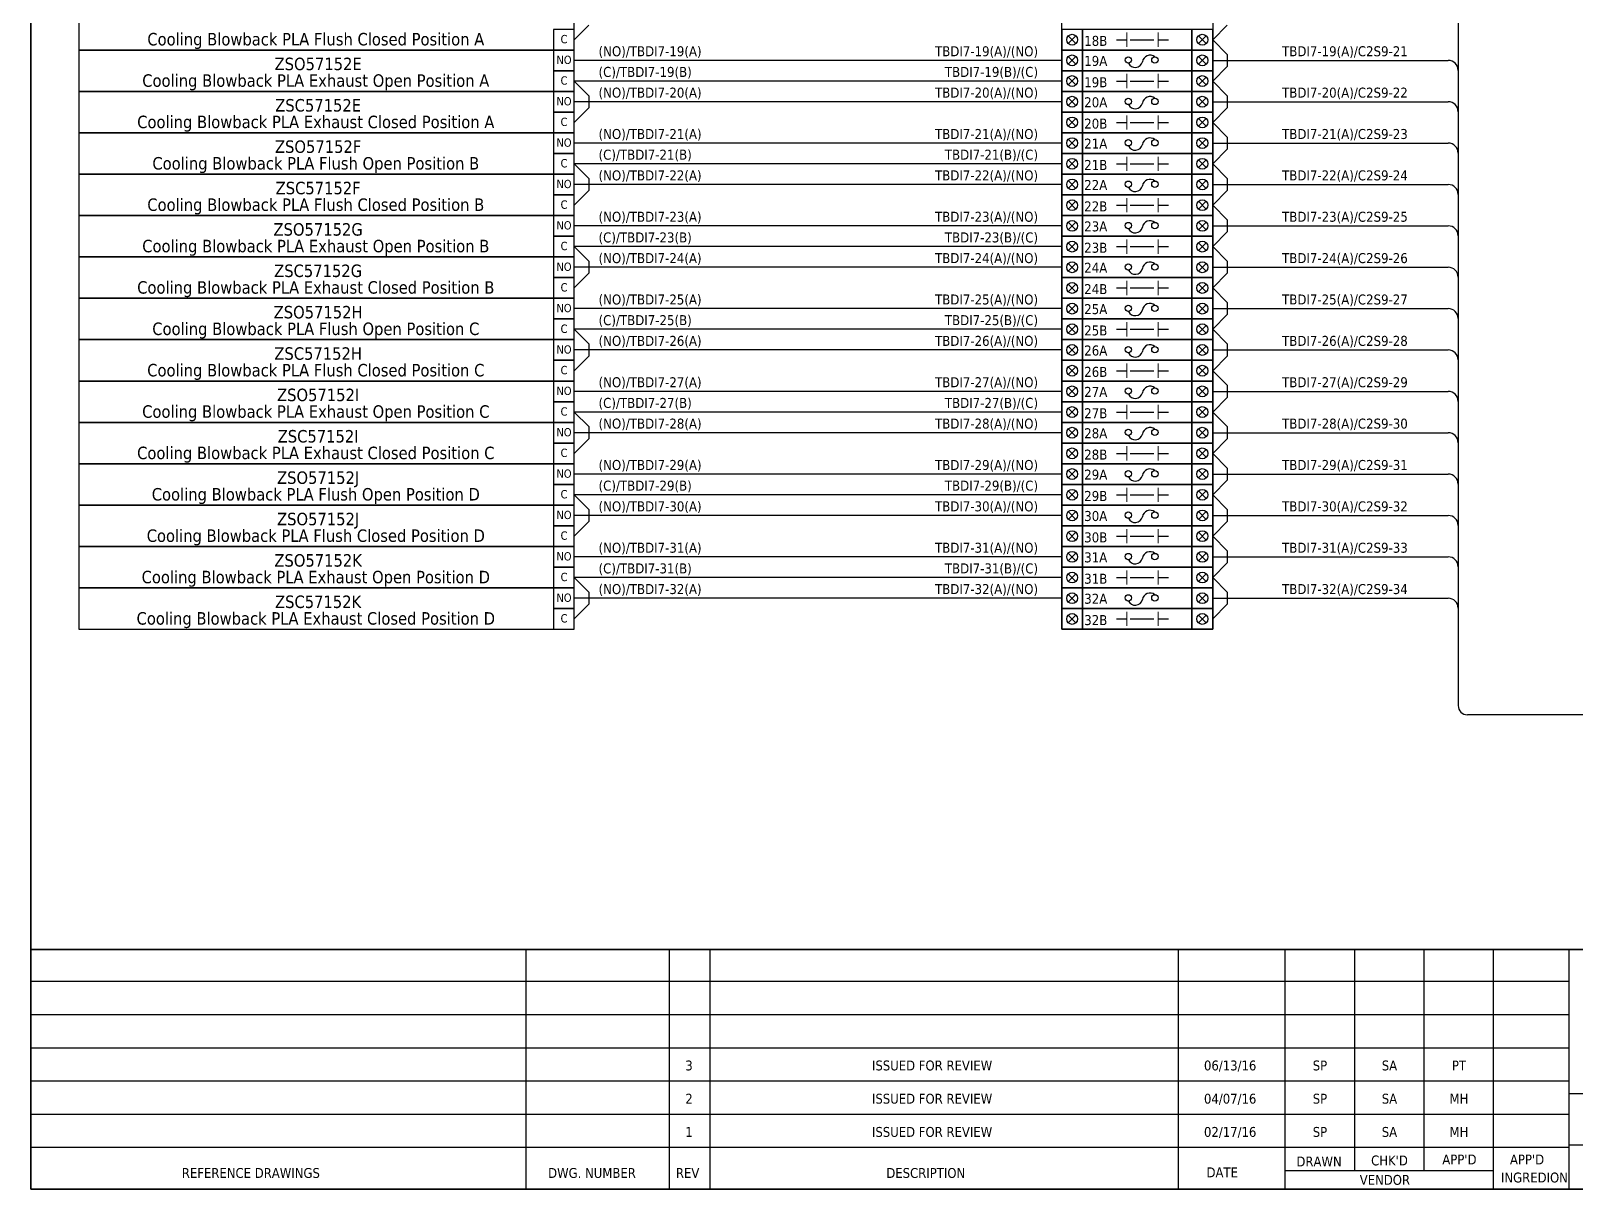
# Model space of a CAD drawing. Header units: millimetres. Extents: x 0 to 1792788, y -13 to 262234.
# Drawn here: x 1355985 to 1403121, y 92247 to 127604 of the extents above; entities that cross this region are included whole.
import ezdxf
from ezdxf.enums import TextEntityAlignment as Align

# ---------------------------------------------------------------- set-up
doc = ezdxf.new("R2010")
doc.units = ezdxf.units.MM
for name, color, linetype, lineweight in [('GT_1', 9, 'Continuous', 25), ('HELPPOINT', 7, 'Continuous', 25), ('MEMBER', 7, 'Continuous', 25), ('power', 7, 'Continuous', 25)]:
    doc.layers.add(name, color=color, linetype=linetype, lineweight=lineweight)
doc.styles.add('Tahoma', font='')
doc.styles.get('Tahoma').set_extended_font_data('Tahoma')

# ---------------------------------------------------------------- blocks, each defined once
blk = doc.blocks.new('TPA')
at = {"layer": 'GT_1', "color": 4, "ltscale": 25.4}
for p, q in [((14309938, 12749437), (14309938, 12757755)), ((14314900, 12749437), (14314900, 12757755)), ((14316319, 12749437), (14316319, 12757755)), ((14332560, 12749437), (14332560, 12757755)), ((14336263, 12749437), (14336263, 12757755)), ((14338674, 12750067), (14338674, 12757755)), ((14341086, 12750068), (14341086, 12757756)), ((14343490, 12749437), (14343490, 12757755)), ((14346116, 12749437), (14346116, 12757755)), ((14346116, 12756634), (14292753, 12756634)), ((14346116, 12755485), (14292753, 12755485)), ((14346116, 12754332), (14292753, 12754332)), ((14346116, 12753180), (14292753, 12753180)), ((14368833, 12752737), (14346116, 12752737)), ((14346116, 12752028), (14292753, 12752028)), ((14346114, 12750875), (14292753, 12750875)), ((14368833, 12750964), (14346116, 12750964)), ((14343490, 12750067), (14336263, 12750067))]:
    blk.add_line(p, q, dxfattribs=at)
at = {"layer": 'HELPPOINT', "color": 4, "lineweight": 35, "ltscale": 25.4}
for p, q in [((14292753, 12749437), (14292753, 12827491)), ((14292753, 12749437), (14292753, 12827491)), ((14405128, 12749437), (14292753, 12749437)), ((14405128, 12749437), (14292753, 12749437))]:
    blk.add_line(p, q, dxfattribs=at)
at = {"layer": 'MEMBER', "color": 4, "lineweight": 35, "ltscale": 25.4}
blk.add_line((14292753, 12757755), (14405128, 12757755), dxfattribs=at)
blk.add_line((14292753, 12757755), (14405128, 12757755), dxfattribs=at)
at = {"layer": 'MEMBER', "color": 4, "style": 'Tahoma'}
for s, height, p in [('3', 343, (14315582, 12753726)), ('ISSUED FOR REVIEW', 342.77, (14324013, 12753726)), ('06/13/16', 342.8, (14334352, 12753726)), ('SP', 342.8, (14337466, 12753726)), ('SA', 342.8, (14339877, 12753726)), ('PT', 342.8, (14342288, 12753726)), ('2', 343, (14315582, 12752574)), ('ISSUED FOR REVIEW', 342.77, (14324013, 12752574)), ('04/07/16', 342.8, (14334352, 12752574)), ('SP', 342.8, (14337466, 12752574)), ('SA', 342.8, (14339877, 12752574)), ('MH', 342.8, (14342288, 12752574)), ('1', 343, (14315582, 12751421)), ('ISSUED FOR REVIEW', 342.77, (14324013, 12751421)), ('02/17/16', 342.8, (14334352, 12751421)), ('SP', 342.8, (14337466, 12751421)), ('SA', 342.8, (14339877, 12751421)), ('MH', 342.8, (14342288, 12751421))]:
    blk.add_text(s, height=height, dxfattribs=at).set_placement(p, align=Align.MIDDLE_CENTER)
for s, height, p in [('DRAWN', 342.8, (14336649, 12750224)), ("CHK'D", 342.8, (14339241, 12750260)), ("APP'D", 342.8, (14341710, 12750294)), ("APP'D", 342.8, (14344056, 12750294)), ('REFERENCE DRAWINGS', 342.77, (14297988, 12749826)), ('DWG. NUMBER', 342.77, (14310694, 12749826)), ('REV', 342.8, (14315126, 12749826)), ('DESCRIPTION', 342.77, (14322425, 12749826)), ('DATE', 342.8, (14333532, 12749847)), ('VENDOR', 342.8, (14338846, 12749586)), ('INGREDION', 342.8, (14343744, 12749668))]:
    blk.add_text(s, height=height, dxfattribs=at).set_placement(p)

msp = doc.modelspace()

# ---------------------------------------------------------------- linework, layer by layer
at = {"color": 4, "ltscale": 25.4}
for p, q in [((1399551, 149132), (1399551, 107008)), ((1387452, 126704), (1372567, 126704)), ((1392058, 126704), (1399247, 126704)), ((1387452, 125441), (1372567, 125441)), ((1392058, 125441), (1399247, 125441)), ((1387452, 124178), (1372567, 124178)), ((1392058, 124178), (1399247, 124178)), ((1387452, 122915), (1372567, 122915)), ((1392058, 122915), (1399247, 122915)), ((1387452, 121652), (1372567, 121652)), ((1392058, 121652), (1399247, 121652)), ((1387452, 120389), (1372567, 120389)), ((1392058, 120389), (1399247, 120389)), ((1387452, 119126), (1372567, 119126)), ((1392058, 119126), (1399247, 119126)), ((1387452, 117863), (1372567, 117863)), ((1392058, 117863), (1399247, 117863)), ((1387452, 116600), (1372567, 116600)), ((1392058, 116600), (1399247, 116600)), ((1387452, 115337), (1372567, 115337)), ((1392058, 115337), (1399247, 115337)), ((1387452, 114074), (1372567, 114074)), ((1392058, 114074), (1399247, 114074)), ((1387452, 112811), (1372567, 112811)), ((1392058, 112811), (1399247, 112811)), ((1387452, 111548), (1372567, 111548)), ((1392058, 111548), (1399247, 111548)), ((1387452, 110285), (1372567, 110285)), ((1392058, 110285), (1399247, 110285)), ((1448979, 106727), (1399833, 106727))]:
    msp.add_line(p, q, dxfattribs=at)
at = {"color": 7, "ltscale": 25.4}
for p, q in [((1372567, 127335), (1373014, 127782)), ((1387885, 127452), (1387650, 127218)), ((1387650, 127452), (1387885, 127218)), ((1389119, 127335), (1389437, 127335)), ((1389537, 127335), (1390263, 127335)), ((1390391, 127335), (1390709, 127335)), ((1391625, 127452), (1391860, 127218)), ((1391860, 127452), (1391625, 127218)), ((1387452, 126072), (1372567, 126072)), ((1372567, 126072), (1373014, 125625)), ((1387885, 126190), (1387650, 125955)), ((1387650, 126190), (1387885, 125955)), ((1389119, 126072), (1389437, 126072)), ((1389537, 126072), (1390263, 126072)), ((1390391, 126072), (1390709, 126072)), ((1391625, 126190), (1391860, 125955)), ((1391860, 126190), (1391625, 125955)), ((1373014, 125625), (1373014, 125256)), ((1372567, 124809), (1373014, 125256)), ((1387885, 124927), (1387650, 124692)), ((1387650, 124927), (1387885, 124692)), ((1391625, 124927), (1391860, 124692)), ((1391860, 124927), (1391625, 124692)), ((1389119, 124809), (1389437, 124809)), ((1389537, 124809), (1390263, 124809)), ((1390391, 124809), (1390709, 124809)), ((1387452, 123546), (1372567, 123546)), ((1372567, 123546), (1373014, 123100)), ((1387885, 123664), (1387650, 123429)), ((1387650, 123664), (1387885, 123429)), ((1389119, 123546), (1389437, 123546)), ((1389537, 123546), (1390263, 123546)), ((1390391, 123546), (1390709, 123546)), ((1391625, 123664), (1391860, 123429)), ((1391860, 123664), (1391625, 123429)), ((1373014, 123100), (1373014, 122730)), ((1372567, 122283), (1373014, 122730)), ((1387885, 122401), (1387650, 122166)), ((1387650, 122401), (1387885, 122166)), ((1389119, 122283), (1389437, 122283)), ((1389537, 122283), (1390263, 122283)), ((1390391, 122283), (1390709, 122283)), ((1391625, 122401), (1391860, 122166)), ((1391860, 122401), (1391625, 122166)), ((1387452, 121020), (1372567, 121020)), ((1372567, 121020), (1373014, 120574)), ((1387885, 121138), (1387650, 120903)), ((1387650, 121138), (1387885, 120903)), ((1389119, 121020), (1389437, 121020)), ((1389537, 121020), (1390263, 121020)), ((1390391, 121020), (1390709, 121020)), ((1391625, 121138), (1391860, 120903)), ((1391860, 121138), (1391625, 120903)), ((1372567, 119757), (1373014, 120204)), ((1373014, 120574), (1373014, 120204)), ((1387885, 119875), (1387650, 119640)), ((1387650, 119875), (1387885, 119640)), ((1389119, 119757), (1389437, 119757)), ((1389537, 119757), (1390263, 119757)), ((1390391, 119757), (1390709, 119757)), ((1391625, 119875), (1391860, 119640)), ((1391860, 119875), (1391625, 119640)), ((1387452, 118494), (1372567, 118494)), ((1372567, 118494), (1373014, 118048)), ((1387885, 118612), (1387650, 118377)), ((1387650, 118612), (1387885, 118377)), ((1389119, 118494), (1389437, 118494)), ((1389537, 118494), (1390263, 118494)), ((1390391, 118494), (1390709, 118494)), ((1391625, 118612), (1391860, 118377)), ((1391860, 118612), (1391625, 118377)), ((1373014, 118048), (1373014, 117678)), ((1372567, 117231), (1373014, 117678)), ((1387885, 117349), (1387650, 117114)), ((1387650, 117349), (1387885, 117114)), ((1389119, 117231), (1389437, 117231)), ((1389537, 117231), (1390263, 117231)), ((1390391, 117231), (1390709, 117231)), ((1391625, 117349), (1391860, 117114)), ((1391860, 117349), (1391625, 117114)), ((1387452, 115968), (1372567, 115968)), ((1372567, 115968), (1373014, 115522)), ((1387885, 116086), (1387650, 115851)), ((1387650, 116086), (1387885, 115851)), ((1389119, 115968), (1389437, 115968)), ((1389537, 115968), (1390263, 115968)), ((1390391, 115968), (1390709, 115968)), ((1391625, 116086), (1391860, 115851)), ((1391860, 116086), (1391625, 115851)), ((1373014, 115522), (1373014, 115152)), ((1372567, 114705), (1373014, 115152)), ((1387885, 114823), (1387650, 114588)), ((1387650, 114823), (1387885, 114588)), ((1389119, 114705), (1389437, 114705)), ((1389537, 114705), (1390263, 114705)), ((1390391, 114705), (1390709, 114705)), ((1391625, 114823), (1391860, 114588)), ((1391860, 114823), (1391625, 114588)), ((1387452, 113442), (1372567, 113442)), ((1372567, 113442), (1373014, 112996)), ((1387885, 113560), (1387650, 113325)), ((1387650, 113560), (1387885, 113325)), ((1389119, 113442), (1389437, 113442)), ((1389537, 113442), (1390263, 113442)), ((1390391, 113442), (1390709, 113442)), ((1391625, 113560), (1391860, 113325)), ((1391860, 113560), (1391625, 113325)), ((1373014, 112996), (1373014, 112626)), ((1372567, 112179), (1373014, 112626)), ((1387885, 112297), (1387650, 112062)), ((1387650, 112297), (1387885, 112062)), ((1391625, 112297), (1391860, 112062)), ((1391860, 112297), (1391625, 112062)), ((1389119, 112179), (1389437, 112179)), ((1389537, 112179), (1390263, 112179)), ((1390391, 112179), (1390709, 112179)), ((1387452, 110916), (1372567, 110916)), ((1372567, 110916), (1373014, 110470)), ((1387885, 111034), (1387650, 110799)), ((1387650, 111034), (1387885, 110799)), ((1389119, 110916), (1389437, 110916)), ((1389537, 110916), (1390263, 110916)), ((1390391, 110916), (1390709, 110916)), ((1391625, 111034), (1391860, 110799)), ((1391860, 111034), (1391625, 110799)), ((1373014, 110470), (1373014, 110100)), ((1372567, 109653), (1373014, 110100)), ((1387885, 109771), (1387650, 109536)), ((1387650, 109771), (1387885, 109536)), ((1389119, 109653), (1389437, 109653)), ((1389537, 109653), (1390263, 109653)), ((1390391, 109653), (1390709, 109653)), ((1391625, 109771), (1391860, 109536)), ((1391860, 109771), (1391625, 109536))]:
    msp.add_line(p, q, dxfattribs=at)
at = {"color": 1, "ltscale": 25.4}
for p, q in [((1392058, 127335), (1392504, 127782)), ((1392058, 127335), (1392504, 126888)), ((1387885, 126821), (1387650, 126586)), ((1387650, 126821), (1387885, 126586)), ((1391625, 126821), (1391860, 126586)), ((1391860, 126821), (1391625, 126586)), ((1392504, 126888), (1392504, 126519)), ((1392058, 126072), (1392504, 126519)), ((1392058, 126072), (1392504, 125625)), ((1387885, 125558), (1387650, 125323)), ((1387650, 125558), (1387885, 125323)), ((1391625, 125558), (1391860, 125323)), ((1391860, 125558), (1391625, 125323)), ((1392504, 125625), (1392504, 125256)), ((1392058, 124809), (1392504, 125256)), ((1392058, 124809), (1392504, 124363)), ((1387885, 124295), (1387650, 124060)), ((1387650, 124295), (1387885, 124060)), ((1391625, 124295), (1391860, 124060)), ((1391860, 124295), (1391625, 124060)), ((1392058, 123546), (1392504, 123993)), ((1392504, 124363), (1392504, 123993)), ((1392058, 123546), (1392504, 123100)), ((1387885, 123032), (1387650, 122797)), ((1387650, 123032), (1387885, 122797)), ((1391625, 123032), (1391860, 122797)), ((1391860, 123032), (1391625, 122797)), ((1392504, 123100), (1392504, 122730)), ((1392058, 122283), (1392504, 122730)), ((1392058, 122283), (1392504, 121837)), ((1387885, 121769), (1387650, 121534)), ((1387650, 121769), (1387885, 121534)), ((1391625, 121769), (1391860, 121534)), ((1391860, 121769), (1391625, 121534)), ((1392504, 121837), (1392504, 121467)), ((1392058, 121020), (1392504, 121467)), ((1392058, 121020), (1392504, 120574)), ((1387885, 120506), (1387650, 120271)), ((1387650, 120506), (1387885, 120271)), ((1391625, 120506), (1391860, 120271)), ((1391860, 120506), (1391625, 120271)), ((1392058, 119757), (1392504, 120204)), ((1392504, 120574), (1392504, 120204)), ((1392058, 119757), (1392504, 119311)), ((1392504, 119311), (1392504, 118941)), ((1387885, 119243), (1387650, 119008)), ((1387650, 119243), (1387885, 119008)), ((1391625, 119243), (1391860, 119008)), ((1391860, 119243), (1391625, 119008)), ((1392058, 118494), (1392504, 118941)), ((1392058, 118494), (1392504, 118048)), ((1387885, 117980), (1387650, 117745)), ((1387650, 117980), (1387885, 117745)), ((1391625, 117980), (1391860, 117745)), ((1391860, 117980), (1391625, 117745)), ((1392504, 118048), (1392504, 117678)), ((1392058, 117231), (1392504, 117678)), ((1392058, 117231), (1392504, 116785)), ((1387885, 116717), (1387650, 116482)), ((1387650, 116717), (1387885, 116482)), ((1391625, 116717), (1391860, 116482)), ((1391860, 116717), (1391625, 116482)), ((1392504, 116785), (1392504, 116415)), ((1392058, 115968), (1392504, 116415)), ((1392058, 115968), (1392504, 115522)), ((1392504, 115522), (1392504, 115152)), ((1387885, 115454), (1387650, 115219)), ((1387650, 115454), (1387885, 115219)), ((1391625, 115454), (1391860, 115219)), ((1391860, 115454), (1391625, 115219)), ((1392058, 114705), (1392504, 115152)), ((1392058, 114705), (1392504, 114259)), ((1387885, 114191), (1387650, 113956)), ((1387650, 114191), (1387885, 113956)), ((1391625, 114191), (1391860, 113956)), ((1391860, 114191), (1391625, 113956)), ((1392504, 114259), (1392504, 113889)), ((1392058, 113442), (1392504, 113889)), ((1392058, 113442), (1392504, 112996)), ((1387885, 112928), (1387650, 112693)), ((1387650, 112928), (1387885, 112693)), ((1391625, 112928), (1391860, 112693)), ((1391860, 112928), (1391625, 112693)), ((1392504, 112996), (1392504, 112626)), ((1392058, 112179), (1392504, 112626)), ((1392058, 112179), (1392504, 111733)), ((1392504, 111733), (1392504, 111363)), ((1387885, 111665), (1387650, 111430)), ((1387650, 111665), (1387885, 111430)), ((1391625, 111665), (1391860, 111430)), ((1391860, 111665), (1391625, 111430)), ((1392058, 110916), (1392504, 111363)), ((1392058, 110916), (1392504, 110470)), ((1387885, 110402), (1387650, 110167)), ((1387650, 110402), (1387885, 110167)), ((1391625, 110402), (1391860, 110167)), ((1391860, 110402), (1391625, 110167)), ((1392504, 110470), (1392504, 110100)), ((1392058, 109653), (1392504, 110100))]:
    msp.add_line(p, q, dxfattribs=at)
at = {"color": 7, "lineweight": 9, "ltscale": 25.4}
for p, q in [((1389437, 127118), (1389437, 127552)), ((1390391, 127118), (1390391, 127552)), ((1389437, 125855), (1389437, 126289)), ((1390391, 125855), (1390391, 126289)), ((1389437, 124592), (1389437, 125026)), ((1390391, 124592), (1390391, 125026)), ((1389437, 123329), (1389437, 123763)), ((1390391, 123329), (1390391, 123763)), ((1389437, 122066), (1389437, 122500)), ((1390391, 122066), (1390391, 122500)), ((1389437, 120803), (1389437, 121237)), ((1390391, 120803), (1390391, 121237)), ((1389437, 119540), (1389437, 119974)), ((1390391, 119540), (1390391, 119974)), ((1389437, 118277), (1389437, 118711)), ((1390391, 118277), (1390391, 118711)), ((1389437, 117014), (1389437, 117448)), ((1390391, 117014), (1390391, 117448)), ((1389437, 115751), (1389437, 116185)), ((1390391, 115751), (1390391, 116185)), ((1389437, 114489), (1389437, 114922)), ((1390391, 114489), (1390391, 114922)), ((1389437, 113226), (1389437, 113659)), ((1390391, 113226), (1390391, 113659)), ((1389437, 111963), (1389437, 112396)), ((1390391, 111963), (1390391, 112396)), ((1389437, 110700), (1389437, 111133)), ((1390391, 110700), (1390391, 111133)), ((1389437, 109437), (1389437, 109870)), ((1390391, 109437), (1390391, 109870))]:
    msp.add_line(p, q, dxfattribs=at)
at = {"color": 2, "ltscale": 25.4}
for points in [[(1357446, 127019), (1372567, 127019), (1372567, 128282), (1357446, 128282)], [(1357446, 125756), (1372567, 125756), (1372567, 127019), (1357446, 127019)], [(1357446, 124493), (1372567, 124493), (1372567, 125756), (1357446, 125756)], [(1357446, 123230), (1372567, 123230), (1372567, 124493), (1357446, 124493)], [(1357446, 121967), (1372567, 121967), (1372567, 123230), (1357446, 123230)], [(1357446, 120704), (1372567, 120704), (1372567, 121967), (1357446, 121967)], [(1357446, 119441), (1372567, 119441), (1372567, 120704), (1357446, 120704)], [(1357446, 118178), (1372567, 118178), (1372567, 119441), (1357446, 119441)], [(1357446, 116915), (1372567, 116915), (1372567, 118178), (1357446, 118178)], [(1357446, 115652), (1372567, 115652), (1372567, 116915), (1357446, 116915)], [(1357446, 114389), (1372567, 114389), (1372567, 115652), (1357446, 115652)], [(1357446, 113127), (1372567, 113127), (1372567, 114389), (1357446, 114389)], [(1357446, 111864), (1372567, 111864), (1372567, 113127), (1357446, 113127)], [(1357446, 110601), (1372567, 110601), (1372567, 111864), (1357446, 111864)], [(1357446, 109338), (1372567, 109338), (1372567, 110601), (1357446, 110601)]]:
    msp.add_lwpolyline(points, close=True, dxfattribs=at)
at = {"color": 7, "lineweight": 30, "ltscale": 25.4}
for points in [[(1387452, 128282), (1392058, 128282), (1392058, 127019), (1387452, 127019), (1387452, 128282)], [(1387452, 127019), (1392058, 127019), (1392058, 125756), (1387452, 125756), (1387452, 127019)], [(1387452, 125756), (1392058, 125756), (1392058, 124493), (1387452, 124493), (1387452, 125756)], [(1387452, 124493), (1392058, 124493), (1392058, 123230), (1387452, 123230), (1387452, 124493)], [(1387452, 123230), (1392058, 123230), (1392058, 121967), (1387452, 121967), (1387452, 123230)], [(1387452, 121967), (1392058, 121967), (1392058, 120704), (1387452, 120704), (1387452, 121967)], [(1387452, 120704), (1392058, 120704), (1392058, 119441), (1387452, 119441), (1387452, 120704)], [(1387452, 119441), (1392058, 119441), (1392058, 118178), (1387452, 118178), (1387452, 119441)], [(1387452, 118178), (1392058, 118178), (1392058, 116915), (1387452, 116915), (1387452, 118178)], [(1387452, 116915), (1392058, 116915), (1392058, 115652), (1387452, 115652), (1387452, 116915)], [(1387452, 115652), (1392058, 115652), (1392058, 114389), (1387452, 114389), (1387452, 115652)], [(1387452, 114389), (1392058, 114389), (1392058, 113127), (1387452, 113127), (1387452, 114389)], [(1387452, 113127), (1392058, 113127), (1392058, 111864), (1387452, 111864), (1387452, 113127)], [(1387452, 111864), (1392058, 111864), (1392058, 110601), (1387452, 110601), (1387452, 111864)], [(1387452, 110601), (1392058, 110601), (1392058, 109338), (1387452, 109338), (1387452, 110601)]]:
    msp.add_lwpolyline(points, dxfattribs=at)
at = {"color": 7, "ltscale": 25.4}
for points in [[(1371936, 127019), (1372567, 127019), (1372567, 127651), (1371936, 127651)], [(1387452, 127019), (1388084, 127019), (1388084, 127651), (1387452, 127651)], [(1388084, 127019), (1391426, 127019), (1391426, 127651), (1388084, 127651)], [(1391426, 127019), (1392058, 127019), (1392058, 127651), (1391426, 127651)], [(1371936, 125756), (1372567, 125756), (1372567, 126388), (1371936, 126388)], [(1387452, 125756), (1388084, 125756), (1388084, 126388), (1387452, 126388)], [(1388084, 125756), (1391426, 125756), (1391426, 126388), (1388084, 126388)], [(1391426, 125756), (1392058, 125756), (1392058, 126388), (1391426, 126388)], [(1371936, 124493), (1372567, 124493), (1372567, 125125), (1371936, 125125)], [(1387452, 124493), (1388084, 124493), (1388084, 125125), (1387452, 125125)], [(1388084, 124493), (1391426, 124493), (1391426, 125125), (1388084, 125125)], [(1391426, 124493), (1392058, 124493), (1392058, 125125), (1391426, 125125)], [(1371936, 123230), (1372567, 123230), (1372567, 123862), (1371936, 123862)], [(1387452, 123230), (1388084, 123230), (1388084, 123862), (1387452, 123862)], [(1388084, 123230), (1391426, 123230), (1391426, 123862), (1388084, 123862)], [(1391426, 123230), (1392058, 123230), (1392058, 123862), (1391426, 123862)], [(1371936, 121967), (1372567, 121967), (1372567, 122599), (1371936, 122599)], [(1387452, 121967), (1388084, 121967), (1388084, 122599), (1387452, 122599)], [(1388084, 121967), (1391426, 121967), (1391426, 122599), (1388084, 122599)], [(1391426, 121967), (1392058, 121967), (1392058, 122599), (1391426, 122599)], [(1371936, 120704), (1372567, 120704), (1372567, 121336), (1371936, 121336)], [(1387452, 120704), (1388084, 120704), (1388084, 121336), (1387452, 121336)], [(1388084, 120704), (1391426, 120704), (1391426, 121336), (1388084, 121336)], [(1391426, 120704), (1392058, 120704), (1392058, 121336), (1391426, 121336)], [(1371936, 119441), (1372567, 119441), (1372567, 120073), (1371936, 120073)], [(1387452, 119441), (1388084, 119441), (1388084, 120073), (1387452, 120073)], [(1388084, 119441), (1391426, 119441), (1391426, 120073), (1388084, 120073)], [(1391426, 119441), (1392058, 119441), (1392058, 120073), (1391426, 120073)], [(1371936, 118178), (1372567, 118178), (1372567, 118810), (1371936, 118810)], [(1387452, 118178), (1388084, 118178), (1388084, 118810), (1387452, 118810)], [(1388084, 118178), (1391426, 118178), (1391426, 118810), (1388084, 118810)], [(1391426, 118178), (1392058, 118178), (1392058, 118810), (1391426, 118810)], [(1371936, 116915), (1372567, 116915), (1372567, 117547), (1371936, 117547)], [(1387452, 116915), (1388084, 116915), (1388084, 117547), (1387452, 117547)], [(1388084, 116915), (1391426, 116915), (1391426, 117547), (1388084, 117547)], [(1391426, 116915), (1392058, 116915), (1392058, 117547), (1391426, 117547)], [(1371936, 115652), (1372567, 115652), (1372567, 116284), (1371936, 116284)], [(1387452, 115652), (1388084, 115652), (1388084, 116284), (1387452, 116284)], [(1388084, 115652), (1391426, 115652), (1391426, 116284), (1388084, 116284)], [(1391426, 115652), (1392058, 115652), (1392058, 116284), (1391426, 116284)], [(1371936, 114389), (1372567, 114389), (1372567, 115021), (1371936, 115021)], [(1387452, 114389), (1388084, 114389), (1388084, 115021), (1387452, 115021)], [(1388084, 114389), (1391426, 114389), (1391426, 115021), (1388084, 115021)], [(1391426, 114389), (1392058, 114389), (1392058, 115021), (1391426, 115021)], [(1371936, 113127), (1372567, 113127), (1372567, 113758), (1371936, 113758)], [(1387452, 113127), (1388084, 113127), (1388084, 113758), (1387452, 113758)], [(1388084, 113127), (1391426, 113127), (1391426, 113758), (1388084, 113758)], [(1391426, 113127), (1392058, 113127), (1392058, 113758), (1391426, 113758)], [(1371936, 111864), (1372567, 111864), (1372567, 112495), (1371936, 112495)], [(1387452, 111864), (1388084, 111864), (1388084, 112495), (1387452, 112495)], [(1388084, 111864), (1391426, 111864), (1391426, 112495), (1388084, 112495)], [(1391426, 111864), (1392058, 111864), (1392058, 112495), (1391426, 112495)], [(1371936, 110601), (1372567, 110601), (1372567, 111232), (1371936, 111232)], [(1387452, 110601), (1388084, 110601), (1388084, 111232), (1387452, 111232)], [(1388084, 110601), (1391426, 110601), (1391426, 111232), (1388084, 111232)], [(1391426, 110601), (1392058, 110601), (1392058, 111232), (1391426, 111232)], [(1371936, 109338), (1372567, 109338), (1372567, 109969), (1371936, 109969)], [(1387452, 109338), (1388084, 109338), (1388084, 109969), (1387452, 109969)], [(1388084, 109338), (1391426, 109338), (1391426, 109969), (1388084, 109969)], [(1391426, 109338), (1392058, 109338), (1392058, 109969), (1391426, 109969)]]:
    msp.add_lwpolyline(points, close=True, dxfattribs=at)
at = {"color": 1, "ltscale": 25.4}
for points in [[(1371936, 126388), (1372567, 126388), (1372567, 127019), (1371936, 127019)], [(1387452, 126388), (1388084, 126388), (1388084, 127019), (1387452, 127019)], [(1388084, 126388), (1391426, 126388), (1391426, 127019), (1388084, 127019)], [(1391426, 126388), (1392058, 126388), (1392058, 127019), (1391426, 127019)], [(1371936, 125125), (1372567, 125125), (1372567, 125756), (1371936, 125756)], [(1387452, 125125), (1388084, 125125), (1388084, 125756), (1387452, 125756)], [(1388084, 125125), (1391426, 125125), (1391426, 125756), (1388084, 125756)], [(1391426, 125125), (1392058, 125125), (1392058, 125756), (1391426, 125756)], [(1371936, 123862), (1372567, 123862), (1372567, 124493), (1371936, 124493)], [(1387452, 123862), (1388084, 123862), (1388084, 124493), (1387452, 124493)], [(1388084, 123862), (1391426, 123862), (1391426, 124493), (1388084, 124493)], [(1391426, 123862), (1392058, 123862), (1392058, 124493), (1391426, 124493)], [(1371936, 122599), (1372567, 122599), (1372567, 123230), (1371936, 123230)], [(1387452, 122599), (1388084, 122599), (1388084, 123230), (1387452, 123230)], [(1388084, 122599), (1391426, 122599), (1391426, 123230), (1388084, 123230)], [(1391426, 122599), (1392058, 122599), (1392058, 123230), (1391426, 123230)], [(1371936, 121336), (1372567, 121336), (1372567, 121967), (1371936, 121967)], [(1387452, 121336), (1388084, 121336), (1388084, 121967), (1387452, 121967)], [(1388084, 121336), (1391426, 121336), (1391426, 121967), (1388084, 121967)], [(1391426, 121336), (1392058, 121336), (1392058, 121967), (1391426, 121967)], [(1371936, 120073), (1372567, 120073), (1372567, 120704), (1371936, 120704)], [(1387452, 120073), (1388084, 120073), (1388084, 120704), (1387452, 120704)], [(1388084, 120073), (1391426, 120073), (1391426, 120704), (1388084, 120704)], [(1391426, 120073), (1392058, 120073), (1392058, 120704), (1391426, 120704)], [(1371936, 118810), (1372567, 118810), (1372567, 119441), (1371936, 119441)], [(1387452, 118810), (1388084, 118810), (1388084, 119441), (1387452, 119441)], [(1388084, 118810), (1391426, 118810), (1391426, 119441), (1388084, 119441)], [(1391426, 118810), (1392058, 118810), (1392058, 119441), (1391426, 119441)], [(1371936, 117547), (1372567, 117547), (1372567, 118178), (1371936, 118178)], [(1387452, 117547), (1388084, 117547), (1388084, 118178), (1387452, 118178)], [(1388084, 117547), (1391426, 117547), (1391426, 118178), (1388084, 118178)], [(1391426, 117547), (1392058, 117547), (1392058, 118178), (1391426, 118178)], [(1371936, 116284), (1372567, 116284), (1372567, 116915), (1371936, 116915)], [(1387452, 116284), (1388084, 116284), (1388084, 116915), (1387452, 116915)], [(1388084, 116284), (1391426, 116284), (1391426, 116915), (1388084, 116915)], [(1391426, 116284), (1392058, 116284), (1392058, 116915), (1391426, 116915)], [(1371936, 115021), (1372567, 115021), (1372567, 115652), (1371936, 115652)], [(1387452, 115021), (1388084, 115021), (1388084, 115652), (1387452, 115652)], [(1388084, 115021), (1391426, 115021), (1391426, 115652), (1388084, 115652)], [(1391426, 115021), (1392058, 115021), (1392058, 115652), (1391426, 115652)], [(1371936, 113758), (1372567, 113758), (1372567, 114389), (1371936, 114389)], [(1387452, 113758), (1388084, 113758), (1388084, 114389), (1387452, 114389)], [(1388084, 113758), (1391426, 113758), (1391426, 114389), (1388084, 114389)], [(1391426, 113758), (1392058, 113758), (1392058, 114389), (1391426, 114389)], [(1371936, 112495), (1372567, 112495), (1372567, 113127), (1371936, 113127)], [(1387452, 112495), (1388084, 112495), (1388084, 113127), (1387452, 113127)], [(1388084, 112495), (1391426, 112495), (1391426, 113127), (1388084, 113127)], [(1391426, 112495), (1392058, 112495), (1392058, 113127), (1391426, 113127)], [(1371936, 111232), (1372567, 111232), (1372567, 111864), (1371936, 111864)], [(1387452, 111232), (1388084, 111232), (1388084, 111864), (1387452, 111864)], [(1388084, 111232), (1391426, 111232), (1391426, 111864), (1388084, 111864)], [(1391426, 111232), (1392058, 111232), (1392058, 111864), (1391426, 111864)], [(1371936, 109969), (1372567, 109969), (1372567, 110601), (1371936, 110601)], [(1387452, 109969), (1388084, 109969), (1388084, 110601), (1387452, 110601)], [(1388084, 109969), (1391426, 109969), (1391426, 110601), (1388084, 110601)], [(1391426, 109969), (1392058, 109969), (1392058, 110601), (1391426, 110601)]]:
    msp.add_lwpolyline(points, close=True, dxfattribs=at)
at = {"color": 7, "ltscale": 25.4}
for centre in [(1387768, 127335), (1391742, 127335), (1387768, 126072), (1391742, 126072), (1387768, 124809), (1391742, 124809), (1387768, 123546), (1391742, 123546), (1387768, 122283), (1391742, 122283), (1387768, 121020), (1391742, 121020), (1387768, 119757), (1391742, 119757), (1387768, 118494), (1391742, 118494), (1387768, 117231), (1391742, 117231), (1387768, 115968), (1391742, 115968), (1387768, 114705), (1391742, 114705), (1387768, 113442), (1391742, 113442), (1387768, 112179), (1391742, 112179), (1387768, 110916), (1391742, 110916), (1387768, 109653), (1391742, 109653)]:
    msp.add_circle(centre, 166, dxfattribs=at)
at = {"color": 1, "ltscale": 25.4}
for centre in [(1387768, 126704), (1391742, 126704), (1387768, 125441), (1391742, 125441), (1387768, 124178), (1391742, 124178), (1387768, 122915), (1391742, 122915), (1387768, 121652), (1391742, 121652), (1387768, 120389), (1391742, 120389), (1387768, 119126), (1391742, 119126), (1387768, 117863), (1391742, 117863), (1387768, 116600), (1391742, 116600), (1387768, 115337), (1391742, 115337), (1387768, 114074), (1391742, 114074), (1387768, 112811), (1391742, 112811), (1387768, 111548), (1391742, 111548), (1387768, 110285), (1391742, 110285)]:
    msp.add_circle(centre, 166, dxfattribs=at)
at = {"color": 4, "ltscale": 25.4}
for centre, radius, start, end in [((1399247, 126399), 305, 0, 90), ((1399247, 125136), 305, 0, 90), ((1399247, 123873), 305, 0, 90), ((1399247, 122610), 305, 0, 90), ((1399247, 121347), 305, 0, 90), ((1399247, 120084), 305, 0, 90), ((1399247, 118821), 305, 0, 90), ((1399247, 117558), 305, 0, 90), ((1399247, 116295), 305, 0, 90), ((1399247, 115032), 305, 0, 90), ((1399247, 113769), 305, 0, 90), ((1399247, 112506), 305, 0, 90), ((1399247, 111243), 305, 0, 90), ((1399247, 109980), 305, 0, 90), ((1399833, 107008), 281, 180.0002, 270), ((1399833, 107008), 281, 180, 270)]:
    msp.add_arc(centre, radius, start, end, dxfattribs=at)
at = {"layer": 'power', "color": 1, "ltscale": 25.4}
for centre in [(1389483, 126713), (1390293, 126713), (1389483, 125450), (1390293, 125450), (1389483, 124187), (1390293, 124187), (1389483, 122924), (1390293, 122924), (1389483, 121661), (1390293, 121661), (1389483, 120398), (1390293, 120398), (1389483, 119135), (1390293, 119135), (1389483, 117872), (1390293, 117872), (1389483, 116610), (1390293, 116610), (1389483, 115347), (1390293, 115347), (1389483, 114084), (1390293, 114084), (1389483, 112821), (1390293, 112821), (1389483, 111558), (1390293, 111558), (1389483, 110295), (1390293, 110295)]:
    msp.add_circle(centre, 96.7, dxfattribs=at)
for centre, radius, start, end in [((1390145, 126627), 235, 51.1309, 171.3254), ((1389690, 126718), 230, 206.1634, 346.0383), ((1389690, 125455), 230, 206.1634, 346.0383), ((1390145, 125364), 235, 51.1309, 171.3254), ((1389690, 124192), 230, 206.1634, 346.0383), ((1390145, 124101), 235, 51.1309, 171.3254), ((1390145, 122838), 235, 51.1309, 171.3254), ((1389690, 122929), 230, 206.1634, 346.0383), ((1389690, 121666), 230, 206.1634, 346.0383), ((1390145, 121575), 235, 51.1309, 171.3254), ((1389690, 120403), 230, 206.1634, 346.0383), ((1390145, 120312), 235, 51.1309, 171.3254), ((1390145, 119049), 235, 51.1309, 171.3254), ((1389690, 119140), 230, 206.1634, 346.0383), ((1390145, 117786), 235, 51.1309, 171.3254), ((1389690, 117877), 230, 206.1634, 346.0383), ((1389690, 116614), 230, 206.1634, 346.0383), ((1390145, 116523), 235, 51.1309, 171.3254), ((1390145, 115260), 235, 51.1309, 171.3254), ((1389690, 115351), 230, 206.1634, 346.0383), ((1390145, 113997), 235, 51.1309, 171.3254), ((1389690, 114089), 230, 206.1634, 346.0383), ((1389690, 112826), 230, 206.1634, 346.0383), ((1390145, 112735), 235, 51.1309, 171.3254), ((1389690, 111563), 230, 206.1634, 346.0383), ((1390145, 111472), 235, 51.1309, 171.3254), ((1390145, 110209), 235, 51.1309, 171.3254), ((1389690, 110300), 230, 206.1634, 346.0383)]:
    msp.add_arc(centre, radius, start, end, dxfattribs=at)

# ---------------------------------------------------------------- block references
at = {"xscale": 0.8800000000046566, "yscale": 0.8800000000046566, "zscale": 0.8800000000046566}
msp.add_blockref('TPA', (-11221638, -11127258), dxfattribs=at)

# ---------------------------------------------------------------- texts
at = {"color": 4, "style": 'Tahoma'}
for s, p in [('Cooling Blowback PLA Flush Closed Position A ', (1364753, 127351)), ('ZSO57152E', (1364753, 126596)), ('Cooling Blowback PLA Exhaust Open Position A ', (1364753, 126088)), ('ZSC57152E', (1364753, 125333)), ('Cooling Blowback PLA Exhaust Closed Position A ', (1364753, 124825)), ('ZSO57152F', (1364753, 124070)), ('Cooling Blowback PLA Flush Open Position B ', (1364753, 123562)), ('ZSC57152F', (1364753, 122807)), ('Cooling Blowback PLA Flush Closed Position B ', (1364753, 122299)), ('ZSO57152G', (1364753, 121544)), ('Cooling Blowback PLA Exhaust Open Position B ', (1364753, 121036)), ('ZSC57152G', (1364753, 120281)), ('Cooling Blowback PLA Exhaust Closed Position B ', (1364753, 119773)), ('ZSO57152H', (1364753, 119018)), ('Cooling Blowback PLA Flush Open Position C ', (1364753, 118510)), ('ZSC57152H', (1364753, 117755)), ('Cooling Blowback PLA Flush Closed Position C ', (1364753, 117247)), ('ZSO57152I', (1364753, 116492)), ('Cooling Blowback PLA Exhaust Open Position C ', (1364753, 115984)), ('ZSC57152I', (1364753, 115229)), ('Cooling Blowback PLA Exhaust Closed Position C ', (1364753, 114721)), ('ZSO57152J', (1364753, 113966)), ('Cooling Blowback PLA Flush Open Position D ', (1364753, 113458)), ('ZSO57152J', (1364753, 112703)), ('Cooling Blowback PLA Flush Closed Position D ', (1364753, 112195)), ('ZSO57152K', (1364753, 111440)), ('Cooling Blowback PLA Exhaust Open Position D ', (1364753, 110932)), ('ZSC57152K', (1364753, 110177)), ('Cooling Blowback PLA Exhaust Closed Position D ', (1364753, 109669))]:
    msp.add_text(s, height=381, dxfattribs=at).set_placement(p, align=Align.MIDDLE_CENTER)
for s, p in [('(NO)/TBDI7-19(A)', (1373312, 126830)), ('TBDI7-19(A)/C2S9-21', (1394176, 126830)), ('(NO)/TBDI7-20(A)', (1373312, 125567)), ('TBDI7-20(A)/C2S9-22', (1394176, 125567)), ('(NO)/TBDI7-21(A)', (1373312, 124304)), ('TBDI7-21(A)/C2S9-23', (1394176, 124304)), ('(NO)/TBDI7-22(A)', (1373312, 123041)), ('TBDI7-22(A)/C2S9-24', (1394176, 123041)), ('(NO)/TBDI7-23(A)', (1373312, 121778)), ('TBDI7-23(A)/C2S9-25', (1394176, 121778)), ('(NO)/TBDI7-24(A)', (1373312, 120515)), ('TBDI7-24(A)/C2S9-26', (1394176, 120515)), ('(NO)/TBDI7-25(A)', (1373312, 119252)), ('TBDI7-25(A)/C2S9-27', (1394176, 119252)), ('(NO)/TBDI7-26(A)', (1373312, 117989)), ('TBDI7-26(A)/C2S9-28', (1394176, 117989)), ('(NO)/TBDI7-27(A)', (1373312, 116726)), ('TBDI7-27(A)/C2S9-29', (1394176, 116726)), ('(NO)/TBDI7-28(A)', (1373312, 115463)), ('TBDI7-28(A)/C2S9-30', (1394176, 115463)), ('(NO)/TBDI7-29(A)', (1373312, 114200)), ('TBDI7-29(A)/C2S9-31', (1394176, 114200)), ('(NO)/TBDI7-30(A)', (1373312, 112937)), ('TBDI7-30(A)/C2S9-32', (1394176, 112937)), ('(NO)/TBDI7-31(A)', (1373312, 111674)), ('TBDI7-31(A)/C2S9-33', (1394176, 111674)), ('(NO)/TBDI7-32(A)', (1373312, 110412)), ('TBDI7-32(A)/C2S9-34', (1394176, 110412))]:
    msp.add_text(s, height=304.8, dxfattribs=at).set_placement(p)
for s, p in [('TBDI7-19(A)/(NO)', (1386728, 126830)), ('TBDI7-20(A)/(NO)', (1386728, 125567)), ('TBDI7-21(A)/(NO)', (1386728, 124304)), ('TBDI7-22(A)/(NO)', (1386728, 123041)), ('TBDI7-23(A)/(NO)', (1386728, 121778)), ('TBDI7-24(A)/(NO)', (1386728, 120515)), ('TBDI7-25(A)/(NO)', (1386728, 119252)), ('TBDI7-26(A)/(NO)', (1386728, 117989)), ('TBDI7-27(A)/(NO)', (1386728, 116726)), ('TBDI7-28(A)/(NO)', (1386728, 115463)), ('TBDI7-29(A)/(NO)', (1386728, 114200)), ('TBDI7-30(A)/(NO)', (1386728, 112937)), ('TBDI7-31(A)/(NO)', (1386728, 111674)), ('TBDI7-32(A)/(NO)', (1386728, 110412))]:
    msp.add_text(s, height=304.8, dxfattribs=at).set_placement(p, align=Align.RIGHT)
at = {"color": 7, "style": 'Tahoma'}
for s, p in [('(C)/TBDI7-19(B)', (1373312, 126199)), ('(C)/TBDI7-21(B)', (1373312, 123673)), ('(C)/TBDI7-23(B)', (1373312, 121147)), ('(C)/TBDI7-25(B)', (1373312, 118621)), ('(C)/TBDI7-27(B)', (1373312, 116095)), ('(C)/TBDI7-29(B)', (1373312, 113569)), ('(C)/TBDI7-31(B)', (1373312, 111043))]:
    msp.add_text(s, height=304.8, dxfattribs=at).set_placement(p)
for s, p in [('TBDI7-19(B)/(C)', (1386728, 126199)), ('TBDI7-21(B)/(C)', (1386728, 123673)), ('TBDI7-23(B)/(C)', (1386728, 121147)), ('TBDI7-25(B)/(C)', (1386728, 118621)), ('TBDI7-27(B)/(C)', (1386728, 116095)), ('TBDI7-29(B)/(C)', (1386728, 113569)), ('TBDI7-31(B)/(C)', (1386728, 111043))]:
    msp.add_text(s, height=304.8, dxfattribs=at).set_placement(p, align=Align.RIGHT)
at = {"layer": 'power', "color": 7, "style": 'Tahoma'}
for s, height, p in [('C', 254, (1372258, 127353)), ('18B', 305.3, (1388489, 127299)), ('19A', 305.3, (1388489, 126688)), ('C', 254, (1372258, 126090)), ('19B', 305.3, (1388489, 126036)), ('20A', 305.3, (1388489, 125425)), ('C', 254, (1372258, 124827)), ('20B', 305.3, (1388489, 124773)), ('21A', 305.3, (1388489, 124162)), ('C', 254, (1372258, 123564)), ('21B', 305.3, (1388489, 123510)), ('22A', 305.3, (1388489, 122899)), ('C', 254, (1372258, 122301)), ('22B', 305.3, (1388489, 122247)), ('23A', 305.3, (1388489, 121636)), ('C', 254, (1372258, 121038)), ('23B', 305.3, (1388489, 120984)), ('24A', 305.3, (1388489, 120373)), ('C', 254, (1372258, 119775)), ('24B', 305.3, (1388489, 119721)), ('25A', 305.3, (1388489, 119110)), ('C', 254, (1372258, 118512)), ('25B', 305.3, (1388489, 118458)), ('26A', 305.3, (1388489, 117847)), ('C', 254, (1372258, 117249)), ('26B', 305.3, (1388489, 117195)), ('27A', 305.3, (1388489, 116584)), ('C', 254, (1372258, 115986)), ('27B', 305.3, (1388489, 115932)), ('28A', 305.3, (1388489, 115321)), ('C', 254, (1372258, 114723)), ('28B', 305.3, (1388489, 114669)), ('29A', 305.3, (1388489, 114058)), ('C', 254, (1372258, 113460)), ('29B', 305.3, (1388489, 113406)), ('30A', 305.3, (1388489, 112795)), ('C', 254, (1372258, 112197)), ('30B', 305.3, (1388489, 112143)), ('31A', 305.3, (1388489, 111532)), ('C', 254, (1372258, 110934)), ('31B', 305.3, (1388489, 110880)), ('32A', 305.3, (1388489, 110269)), ('C', 254, (1372258, 109671)), ('32B', 305.3, (1388489, 109617))]:
    msp.add_text(s, height=height, dxfattribs=at).set_placement(p, align=Align.MIDDLE_CENTER)
at = {"layer": 'power', "color": 1, "style": 'Tahoma'}
for p in [(1372258, 126720), (1372258, 125457), (1372258, 124194), (1372258, 122931), (1372258, 121668), (1372258, 120405), (1372258, 119142), (1372258, 117879), (1372258, 116616), (1372258, 115353), (1372258, 114090), (1372258, 112827), (1372258, 111564), (1372258, 110301)]:
    msp.add_text('NO', height=254, dxfattribs=at).set_placement(p, align=Align.MIDDLE_CENTER)

doc.saveas('drawing.dxf')
